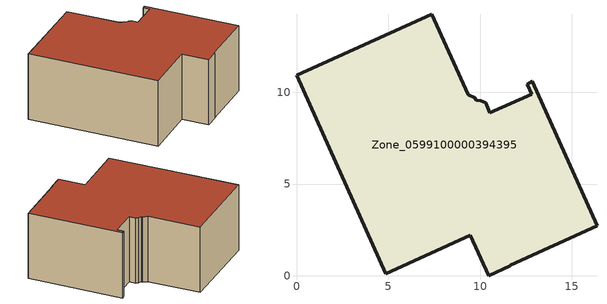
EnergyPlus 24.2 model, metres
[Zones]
Zone_0599100000394395
 floor ground (C_G): 12.57,10.44 12.84,10.6 16.36,2.73 11.63,0.58 11.65,0.54 10.46,0 9.46,2.21 4.86,0.11 0,10.92 7.38,14.25 9.36,9.87 9.72,9.7 9.78,9.56 10.04,9.54 10.29,9.42 10.53,8.88 12.81,9.9 z0
 wall outside (C_F): 9.46,2.21 10.46,0 11.65,0.54 11.63,0.58 16.36,2.73 12.84,10.6 12.57,10.44 12.81,9.9 10.53,8.88 10.29,9.42 10.04,9.54 9.78,9.56 9.72,9.7 9.36,9.87 7.38,14.25 0,10.92 4.86,0.11 9.46,2.21 z0:6.2
 roof outside (C_R): 12.84,10.6 12.57,10.44 12.81,9.9 10.53,8.88 10.29,9.42 10.04,9.54 9.78,9.56 9.72,9.7 9.36,9.87 7.38,14.25 0,10.92 4.86,0.11 9.46,2.21 10.46,0 11.65,0.54 11.63,0.58 16.36,2.73 z6.2
[BUILDING]
Pand.0599100000394395: North Axis=0; Terrain=City; Loads Convergence Tolerance Value=0.04; Temperature Convergence Tolerance Value=0.4; Solar Distribution=FullExterior; Maximum Number of Warmup Days=25; Minimum Number of Warmup Days=1
[Site:Location]
Rotterdam.The.Hague.AP_ZH_NLD Design_Conditions: Latitude=51.96; Longitude=4.45; Time Zone=1; Elevation=-4.5
[SITE:GROUNDTEMPERATURE:BUILDINGSURFACE]
18, 18, 18, 18, 18, 18, 18, 18, 18, 18, 18, 18
[MATERIAL] Thermal Absorptance=0.9; Solar Absorptance=0.7; Visible Absorptance=0.7
Name | Roughness | Thickness | Conductivity | Density | Specific Heat
G.D.1992-2005 | MediumSmooth | 0.15 | 0.06 | 540 | 1210
F.D.1992-2005 | Rough | 0.3 | 0.12 | 1920 | 840
R.D.1992-2005 | MediumRough | 0.2 | 0.08 | 1500 | 1000
[CONSTRUCTION]
C_G: G.D.1992-2005
C_F: F.D.1992-2005
C_R: R.D.1992-2005
[ZONE]
Zone_0599100000394395: Type=1; Multiplier=1; Ceiling Height=Autocalculate; Volume=Autocalculate; Floor Area=autocalculate; Part of Total Floor Area=Yes
[ZONEINFILTRATION:DESIGNFLOWRATE]
Infil_Zone_0599100000394395: Zone or ZoneList or Space or SpaceList=Zone_0599100000394395; Schedule=AlwaysOn; Design Flow Rate Calculation Method=Flow/Area; Flow Rate per Floor Area=0.0021; Constant Term Coefficient=1; Temperature Term Coefficient=0; Velocity Term Coefficient=0; Velocity Squared Term Coefficient=0
[HVACTEMPLATE:ZONE:IDEALLOADSAIRSYSTEM]
Zone_0599100000394395: Maximum Heating Supply Air Temperature=50; Minimum Cooling Supply Air Temperature=13; Maximum Heating Supply Air Humidity Ratio=0.0156; Minimum Cooling Supply Air Humidity Ratio=0.0077; Heating Limit=NoLimit; Cooling Limit=NoLimit; Dehumidification Control Type=ConstantSensibleHeatRatio; Cooling Sensible Heat Ratio=0.7; Dehumidification Setpoint=60; Humidification Control Type=None; Humidification Setpoint=30; Outdoor Air Method=None; Outdoor Air Flow Rate per Person=0.00944; Outdoor Air Flow Rate per Zone Floor Area=0; Outdoor Air Flow Rate per Zone=0; Demand Controlled Ventilation Type=None; Outdoor Air Economizer Type=NoEconomizer; Heat Recovery Type=None; Sensible Heat Recovery Effectiveness=0.7; Latent Heat Recovery Effectiveness=0.65
[ZONECONTROL:THERMOSTAT]
ThermostatControl_Zone_0599100000394395: Zone or ZoneList=Zone_0599100000394395; Control Type Schedule=DualSetpointControlType; Control 1=Thermostat_Zone_0599100000394395; Temperature Difference Between Cutout And Setpoint=0
[THERMOSTATSETPOINT:DUALSETPOINT]
Thermostat_Zone_0599100000394395: Heating Setpoint Temperature Schedule=HeatingSetpoint_Zone_0599100000394395; Cooling Setpoint Temperature Schedule=CoolingSetpoint_Zone_0599100000394395
[SCHEDULE:COMPACT]
HeatingSetpoint_Zone_0599100000394395: Through: 12/31, For: AllDays, Until: 24:00, 21
CoolingSetpoint_Zone_0599100000394395: Through: 12/31, For: AllDays, Until: 24:00, 24
DualSetpointControlType: Through: 12/31, For: AllDays, Until: 24:00, 4
AlwaysOn: Through: 12/31, For: AllDays, Until: 24:00, 1
